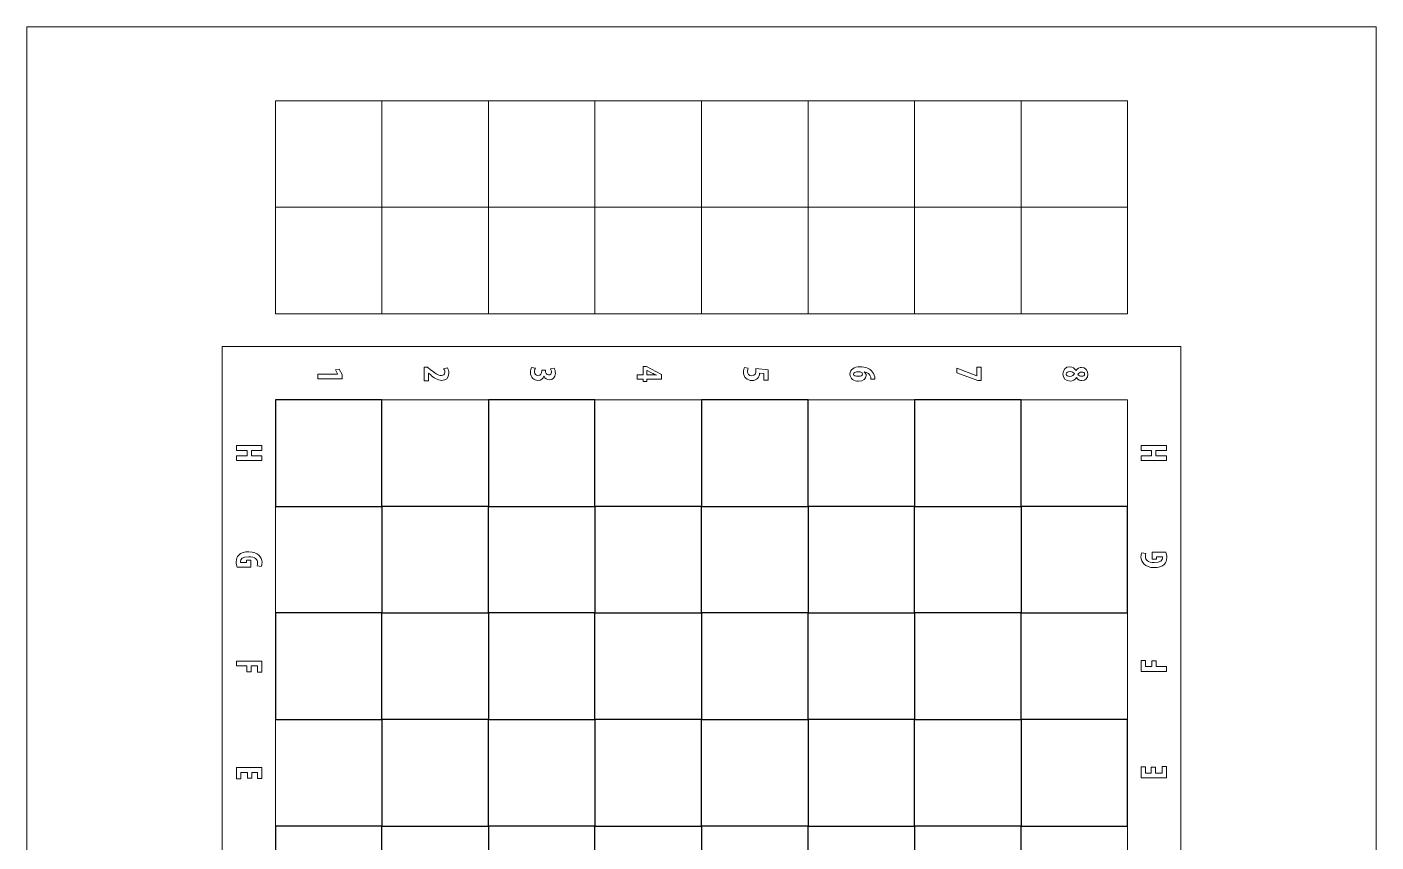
# Model space of a CAD drawing. Header units: millimetres. Extents: x -309 to 329, y -207 to 243.
# Drawn here: x -309.4 to 70.6, y 13.9 to 243.4 of the extents above; entities that cross this region are included whole.
import ezdxf

# ---------------------------------------------------------------- set-up
doc = ezdxf.new("R2010")
doc.units = ezdxf.units.MM
doc.header["$MEASUREMENT"] = 0
doc.layers.add('layer 1', color=7, linetype='Continuous')

msp = doc.modelspace()

# ---------------------------------------------------------------- linework, layer by layer
at = {"layer": 'layer 1', "lineweight": 9}
for points, knots in [([(70.6189, -206.584), (70.6189, -206.584), (-309.3811, -206.584), (-309.3811, -206.584), (-309.3811, -206.584), (-309.3811, -206.584), (-309.3811, 243.4159), (-309.3811, 243.4159), (-309.3811, 243.4159), (-309.3811, 243.4159), (70.6189, 243.4159), (70.6189, 243.4159), (70.6189, 243.4159), (70.6189, 243.4159), (70.6189, -206.584), (70.6189, -206.584)], [0, 0, 0, 0, 0.2, 0.2, 0.2, 0.2, 0.4, 0.4, 0.4, 0.4, 0.6, 0.6, 0.6, 0.6, 1, 1, 1, 1]), ([(15.6186, 153.4161), (15.6186, 153.4161), (15.6186, -116.5839), (15.6186, -116.5839), (15.6186, -116.5839), (15.6186, -116.5839), (-254.3814, -116.5839), (-254.3814, -116.5839), (-254.3814, -116.5839), (-254.3814, -116.5839), (-254.3811, 153.4161), (-254.3811, 153.4161), (-254.3811, 153.4161), (-254.3811, 153.4161), (15.6186, 153.4161), (15.6186, 153.4161)], [0, 0, 0, 0, 0.2, 0.2, 0.2, 0.2, 0.4, 0.4, 0.4, 0.4, 0.6, 0.6, 0.6, 0.6, 1, 1, 1, 1]), ([(-221.9087, 145.6862), (-221.9087, 145.6862), (-221.9087, 145.7076), (-221.9087, 145.7076), (-221.9087, 145.7076), (-221.9087, 145.7076), (-222.512, 146.8717), (-222.512, 146.8717), (-222.512, 146.8717), (-222.512, 146.8717), (-221.422, 147.1046), (-221.422, 147.1046), (-221.422, 147.1046), (-221.422, 147.1046), (-220.6072, 145.5277), (-220.6072, 145.5277), (-220.6072, 145.5277), (-220.6072, 145.5277), (-220.6072, 144.3106), (-220.6072, 144.3106), (-220.6072, 144.3106), (-220.6072, 144.3106), (-227.486, 144.3106), (-227.486, 144.3106), (-227.486, 144.3106), (-227.486, 144.3106), (-227.486, 145.6862), (-227.486, 145.6862), (-227.486, 145.6862), (-227.486, 145.6862), (-221.9087, 145.6862), (-221.9087, 145.6862)], [0, 0, 0, 0, 0.11111111, 0.11111111, 0.11111111, 0.11111111, 0.22222222, 0.22222222, 0.22222222, 0.22222222, 0.33333333, 0.33333333, 0.33333333, 0.33333333, 0.44444444, 0.44444444, 0.44444444, 0.44444444, 0.55555556, 0.55555556, 0.55555556, 0.55555556, 0.66666667, 0.66666667, 0.66666667, 0.66666667, 0.77777778, 0.77777778, 0.77777778, 0.77777778, 1, 1, 1, 1]), ([(-197.4875, 147.5914), (-197.4875, 147.5914), (-196.5563, 147.5914), (-196.5563, 147.5914), (-196.5563, 147.5914), (-196.5563, 147.5914), (-195.6778, 146.9034), (-195.6778, 146.9034), (-195.6778, 146.9034), (-194.5454, 146.0145), (-193.6035, 145.2842), (-192.6194, 145.2842), (-192.6194, 145.2842), (-192.069, 145.2842), (-191.6775, 145.5911), (-191.6775, 146.1627), (-191.6775, 146.1627), (-191.6775, 146.5964), (-191.868, 146.9457), (-192.0267, 147.1997), (-192.0267, 147.1997), (-192.0267, 147.1997), (-190.9473, 147.4432), (-190.9473, 147.4432), (-190.9473, 147.4432), (-190.7461, 147.1256), (-190.5239, 146.533), (-190.5239, 145.9084), (-190.5239, 145.9084), (-190.5239, 144.4057), (-191.5294, 143.9189), (-192.5135, 143.9189), (-192.5135, 143.9189), (-193.8047, 143.9189), (-194.8418, 144.7233), (-195.7625, 145.5171), (-195.7625, 145.5171), (-195.7625, 145.5171), (-196.2493, 145.9298), (-196.2493, 145.9298), (-196.2493, 145.9298), (-196.2493, 145.9298), (-196.2705, 145.9298), (-196.2705, 145.9298), (-196.2705, 145.9298), (-196.2705, 145.9298), (-196.2705, 143.8238), (-196.2705, 143.8238), (-196.2705, 143.8238), (-196.2705, 143.8238), (-197.4875, 143.8238), (-197.4875, 143.8238), (-197.4875, 143.8238), (-197.4875, 143.8238), (-197.4875, 147.5914), (-197.4875, 147.5914)], [0, 0, 0, 0, 0.06666667, 0.06666667, 0.06666667, 0.06666667, 0.13333333, 0.13333333, 0.13333333, 0.13333333, 0.2, 0.2, 0.2, 0.2, 0.26666667, 0.26666667, 0.26666667, 0.26666667, 0.33333333, 0.33333333, 0.33333333, 0.33333333, 0.4, 0.4, 0.4, 0.4, 0.46666667, 0.46666667, 0.46666667, 0.46666667, 0.53333333, 0.53333333, 0.53333333, 0.53333333, 0.6, 0.6, 0.6, 0.6, 0.66666667, 0.66666667, 0.66666667, 0.66666667, 0.73333333, 0.73333333, 0.73333333, 0.73333333, 0.8, 0.8, 0.8, 0.8, 0.86666667, 0.86666667, 0.86666667, 0.86666667, 1, 1, 1, 1]), ([(-166.1754, 147.3319), (-166.334, 147.0567), (-166.44, 146.676), (-166.44, 146.3053), (-166.44, 146.3053), (-166.44, 145.6387), (-166.0272, 145.2683), (-165.4452, 145.2683), (-165.4452, 145.2683), (-164.683, 145.2683), (-164.355, 145.8502), (-164.355, 146.5596), (-164.355, 146.5596), (-164.355, 146.5596), (-164.355, 146.7501), (-164.355, 146.7501), (-164.355, 146.7501), (-164.355, 146.7501), (-163.339, 146.7501), (-163.339, 146.7501), (-163.339, 146.7501), (-163.339, 146.7501), (-163.339, 146.6123), (-163.339, 146.6123), (-163.339, 146.6123), (-163.3283, 146.1045), (-163.1168, 145.4482), (-162.4502, 145.4482), (-162.4502, 145.4482), (-161.9527, 145.4482), (-161.6564, 145.7658), (-161.6564, 146.2526), (-161.6564, 146.2526), (-161.6564, 146.5596), (-161.7729, 146.8662), (-161.9317, 147.1204), (-161.9317, 147.1204), (-161.9317, 147.1204), (-160.8837, 147.3002), (-160.8837, 147.3002), (-160.8837, 147.3002), (-160.7039, 147.0146), (-160.524, 146.4534), (-160.524, 145.8822), (-160.524, 145.8822), (-160.524, 144.6758), (-161.3071, 144.0725), (-162.1856, 144.0725), (-162.1856, 144.0725), (-162.8736, 144.0725), (-163.4448, 144.4536), (-163.7307, 145.0568), (-163.7307, 145.0568), (-163.7307, 145.0568), (-163.7521, 145.0568), (-163.7521, 145.0568), (-163.7521, 145.0568), (-163.974, 144.3898), (-164.5665, 143.882), (-165.4981, 143.882), (-165.4981, 143.882), (-166.5457, 143.882), (-167.5724, 144.6861), (-167.5724, 146.1785), (-167.5724, 146.1785), (-167.5724, 146.7394), (-167.4347, 147.2262), (-167.2654, 147.5331), (-167.2654, 147.5331), (-167.2654, 147.5331), (-166.1754, 147.3319), (-166.1754, 147.3319)], [0, 0, 0, 0, 0.05263158, 0.05263158, 0.05263158, 0.05263158, 0.10526316, 0.10526316, 0.10526316, 0.10526316, 0.15789474, 0.15789474, 0.15789474, 0.15789474, 0.21052632, 0.21052632, 0.21052632, 0.21052632, 0.26315789, 0.26315789, 0.26315789, 0.26315789, 0.31578947, 0.31578947, 0.31578947, 0.31578947, 0.36842105, 0.36842105, 0.36842105, 0.36842105, 0.42105263, 0.42105263, 0.42105263, 0.42105263, 0.47368421, 0.47368421, 0.47368421, 0.47368421, 0.52631579, 0.52631579, 0.52631579, 0.52631579, 0.57894737, 0.57894737, 0.57894737, 0.57894737, 0.63157895, 0.63157895, 0.63157895, 0.63157895, 0.68421053, 0.68421053, 0.68421053, 0.68421053, 0.73684211, 0.73684211, 0.73684211, 0.73684211, 0.78947368, 0.78947368, 0.78947368, 0.78947368, 0.84210526, 0.84210526, 0.84210526, 0.84210526, 0.89473684, 0.89473684, 0.89473684, 0.89473684, 1, 1, 1, 1]), ([(-137.4877, 145.4854), (-137.4877, 145.4854), (-135.8475, 145.4854), (-135.8475, 145.4854), (-135.8475, 145.4854), (-135.8475, 145.4854), (-135.8475, 147.8453), (-135.8475, 147.8453), (-135.8475, 147.8453), (-135.8475, 147.8453), (-134.8949, 147.8453), (-134.8949, 147.8453), (-134.8949, 147.8453), (-134.8949, 147.8453), (-130.6089, 145.5911), (-130.6089, 145.5911), (-130.6089, 145.5911), (-130.6089, 145.5911), (-130.6089, 144.2575), (-130.6089, 144.2575), (-130.6089, 144.2575), (-130.6089, 144.2575), (-134.7361, 144.2575), (-134.7361, 144.2575), (-134.7361, 144.2575), (-134.7361, 144.2575), (-134.7361, 143.5699), (-134.7361, 143.5699), (-134.7361, 143.5699), (-134.7361, 143.5699), (-135.8475, 143.5699), (-135.8475, 143.5699), (-135.8475, 143.5699), (-135.8475, 143.5699), (-135.8475, 144.2575), (-135.8475, 144.2575), (-135.8475, 144.2575), (-135.8475, 144.2575), (-137.4877, 144.2575), (-137.4877, 144.2575), (-137.4877, 144.2575), (-137.4877, 144.2575), (-137.4877, 145.4854), (-137.4877, 145.4854)], [0, 0, 0, 0, 0.08333333, 0.08333333, 0.08333333, 0.08333333, 0.16666667, 0.16666667, 0.16666667, 0.16666667, 0.25, 0.25, 0.25, 0.25, 0.33333333, 0.33333333, 0.33333333, 0.33333333, 0.41666667, 0.41666667, 0.41666667, 0.41666667, 0.5, 0.5, 0.5, 0.5, 0.58333333, 0.58333333, 0.58333333, 0.58333333, 0.66666667, 0.66666667, 0.66666667, 0.66666667, 0.75, 0.75, 0.75, 0.75, 0.83333333, 0.83333333, 0.83333333, 0.83333333, 1, 1, 1, 1]), ([(-134.7361, 145.4854), (-134.7361, 145.4854), (-133.3284, 145.4854), (-133.3284, 145.4854), (-133.3284, 145.4854), (-132.9584, 145.4854), (-132.5561, 145.443), (-132.1964, 145.4113), (-132.1964, 145.4113), (-132.1964, 145.4113), (-132.1964, 145.4537), (-132.1964, 145.4537), (-132.1964, 145.4537), (-132.5774, 145.6122), (-132.884, 145.75), (-133.2651, 145.9298), (-133.2651, 145.9298), (-133.2651, 145.9298), (-134.7148, 146.6705), (-134.7148, 146.6705), (-134.7148, 146.6705), (-134.7148, 146.6705), (-134.7361, 146.6705), (-134.7361, 146.6705), (-134.7361, 146.6705), (-134.7361, 146.6705), (-134.7361, 145.4854), (-134.7361, 145.4854)], [0, 0, 0, 0, 0.125, 0.125, 0.125, 0.125, 0.25, 0.25, 0.25, 0.25, 0.375, 0.375, 0.375, 0.375, 0.5, 0.5, 0.5, 0.5, 0.625, 0.625, 0.625, 0.625, 0.75, 0.75, 0.75, 0.75, 1, 1, 1, 1]), ([(-101.8155, 143.9826), (-101.8155, 143.9826), (-101.8155, 145.8027), (-101.8155, 145.8027), (-101.8155, 145.8027), (-101.8155, 145.8027), (-103.043, 145.9615), (-103.043, 145.9615), (-103.043, 145.9615), (-103.043, 145.8981), (-103.043, 145.824), (-103.043, 145.75), (-103.043, 145.75), (-103.0536, 145.4537), (-103.1911, 144.8504), (-103.5614, 144.4587), (-103.5614, 144.4587), (-103.9321, 144.0777), (-104.4503, 143.8662), (-105.1386, 143.8662), (-105.1386, 143.8662), (-106.4822, 143.8662), (-107.5726, 144.755), (-107.5726, 146.2578), (-107.5726, 146.2578), (-107.5726, 146.7446), (-107.4454, 147.2737), (-107.2973, 147.549), (-107.2973, 147.549), (-107.2973, 147.549), (-106.1969, 147.3375), (-106.1969, 147.3375), (-106.1969, 147.3375), (-106.3237, 147.0832), (-106.4402, 146.7235), (-106.4402, 146.3532), (-106.4402, 146.3532), (-106.4402, 145.6759), (-106.0061, 145.2311), (-105.2654, 145.2311), (-105.2654, 145.2311), (-104.3449, 145.2311), (-104.0376, 145.9298), (-104.0376, 146.7235), (-104.0376, 146.7235), (-104.0376, 146.9141), (-104.0376, 147.0729), (-104.0589, 147.2103), (-104.0589, 147.2103), (-104.0589, 147.2103), (-100.609, 146.8293), (-100.609, 146.8293), (-100.609, 146.8293), (-100.609, 146.8293), (-100.609, 143.9826), (-100.609, 143.9826), (-100.609, 143.9826), (-100.609, 143.9826), (-101.8155, 143.9826), (-101.8155, 143.9826)], [0, 0, 0, 0, 0.0625, 0.0625, 0.0625, 0.0625, 0.125, 0.125, 0.125, 0.125, 0.1875, 0.1875, 0.1875, 0.1875, 0.25, 0.25, 0.25, 0.25, 0.3125, 0.3125, 0.3125, 0.3125, 0.375, 0.375, 0.375, 0.375, 0.4375, 0.4375, 0.4375, 0.4375, 0.5, 0.5, 0.5, 0.5, 0.5625, 0.5625, 0.5625, 0.5625, 0.625, 0.625, 0.625, 0.625, 0.6875, 0.6875, 0.6875, 0.6875, 0.75, 0.75, 0.75, 0.75, 0.8125, 0.8125, 0.8125, 0.8125, 0.875, 0.875, 0.875, 0.875, 1, 1, 1, 1]), ([(-71.6463, 144.2207), (-71.6569, 144.3898), (-71.6779, 144.5803), (-71.7207, 144.7922), (-71.7207, 144.7922), (-71.9215, 145.7021), (-72.6832, 146.1572), (-73.5514, 146.3267), (-73.5514, 146.3267), (-73.5514, 146.3267), (-73.5514, 146.295), (-73.5514, 146.295), (-73.5514, 146.295), (-73.2234, 146.0514), (-73.0009, 145.6917), (-73.0009, 145.2366), (-73.0009, 145.2366), (-73.0009, 144.3054), (-73.837, 143.6808), (-75.1389, 143.6808), (-75.1389, 143.6808), (-76.3454, 143.6808), (-77.5729, 144.2947), (-77.5729, 145.6387), (-77.5729, 145.6387), (-77.5729, 146.9406), (-76.4404, 147.734), (-74.7365, 147.734), (-74.7365, 147.734), (-73.2338, 147.734), (-72.2071, 147.2369), (-71.5298, 146.6019), (-71.5298, 146.6019), (-71.0323, 146.1572), (-70.7044, 145.4905), (-70.5986, 144.919), (-70.5986, 144.919), (-70.5352, 144.591), (-70.5352, 144.3688), (-70.5245, 144.2207), (-70.5245, 144.2207), (-70.5245, 144.2207), (-71.6463, 144.2207), (-71.6463, 144.2207)], [0, 0, 0, 0, 0.08333333, 0.08333333, 0.08333333, 0.08333333, 0.16666667, 0.16666667, 0.16666667, 0.16666667, 0.25, 0.25, 0.25, 0.25, 0.33333333, 0.33333333, 0.33333333, 0.33333333, 0.41666667, 0.41666667, 0.41666667, 0.41666667, 0.5, 0.5, 0.5, 0.5, 0.58333333, 0.58333333, 0.58333333, 0.58333333, 0.66666667, 0.66666667, 0.66666667, 0.66666667, 0.75, 0.75, 0.75, 0.75, 0.83333333, 0.83333333, 0.83333333, 0.83333333, 1, 1, 1, 1]), ([(-75.1279, 145.0461), (-74.546, 145.0568), (-73.9958, 145.2473), (-73.9958, 145.6917), (-73.9958, 145.6917), (-73.9958, 145.9139), (-74.1439, 146.1255), (-74.4616, 146.2526), (-74.4616, 146.2526), (-74.5353, 146.295), (-74.7472, 146.3267), (-75.0645, 146.3267), (-75.0645, 146.3267), (-75.9643, 146.3267), (-76.5672, 146.0728), (-76.5672, 145.66), (-76.5672, 145.66), (-76.5672, 145.1943), (-75.9537, 145.0461), (-75.1279, 145.0461)], [0, 0, 0, 0, 0.16666667, 0.16666667, 0.16666667, 0.16666667, 0.33333333, 0.33333333, 0.33333333, 0.33333333, 0.5, 0.5, 0.5, 0.5, 0.66666667, 0.66666667, 0.66666667, 0.66666667, 1, 1, 1, 1]), ([(-40.6094, 143.8345), (-40.6094, 143.8345), (-41.5196, 143.8345), (-41.5196, 143.8345), (-41.5196, 143.8345), (-41.5196, 143.8345), (-47.4882, 145.9932), (-47.4882, 145.9932), (-47.4882, 145.9932), (-47.4882, 145.9932), (-47.4882, 147.3478), (-47.4882, 147.3478), (-47.4882, 147.3478), (-47.4882, 147.3478), (-41.8476, 145.2311), (-41.8476, 145.2311), (-41.8476, 145.2311), (-41.8476, 145.2311), (-41.8262, 145.2311), (-41.8262, 145.2311), (-41.8262, 145.2311), (-41.8262, 145.2311), (-41.8262, 147.5807), (-41.8262, 147.5807), (-41.8262, 147.5807), (-41.8262, 147.5807), (-40.6094, 147.5807), (-40.6094, 147.5807), (-40.6094, 147.5807), (-40.6094, 147.5807), (-40.6094, 143.8345), (-40.6094, 143.8345)], [0, 0, 0, 0, 0.11111111, 0.11111111, 0.11111111, 0.11111111, 0.22222222, 0.22222222, 0.22222222, 0.22222222, 0.33333333, 0.33333333, 0.33333333, 0.33333333, 0.44444444, 0.44444444, 0.44444444, 0.44444444, 0.55555556, 0.55555556, 0.55555556, 0.55555556, 0.66666667, 0.66666667, 0.66666667, 0.66666667, 0.77777778, 0.77777778, 0.77777778, 0.77777778, 1, 1, 1, 1]), ([(-15.7, 147.7447), (-14.8428, 147.7447), (-14.2289, 147.2682), (-13.8689, 146.7073), (-13.8689, 146.7073), (-13.8689, 146.7073), (-13.8479, 146.7073), (-13.8479, 146.7073), (-13.8479, 146.7073), (-13.4669, 147.2896), (-12.8743, 147.5542), (-12.3345, 147.5542), (-12.3345, 147.5542), (-11.2127, 147.5542), (-10.5247, 146.665), (-10.5247, 145.6066), (-10.5247, 145.6066), (-10.5247, 144.6227), (-11.1917, 143.829), (-12.218, 143.829), (-12.218, 143.829), (-12.6731, 143.829), (-13.287, 144.0088), (-13.7418, 144.7285), (-13.7418, 144.7285), (-13.7418, 144.7285), (-13.7631, 144.7285), (-13.7631, 144.7285), (-13.7631, 144.7285), (-14.1125, 144.0936), (-14.7474, 143.6702), (-15.5622, 143.6702), (-15.5622, 143.6702), (-16.832, 143.6702), (-17.5731, 144.6014), (-17.5731, 145.7338), (-17.5731, 145.7338), (-17.5731, 146.9085), (-16.8217, 147.7447), (-15.7, 147.7447)], [0, 0, 0, 0, 0.09090909, 0.09090909, 0.09090909, 0.09090909, 0.18181818, 0.18181818, 0.18181818, 0.18181818, 0.27272727, 0.27272727, 0.27272727, 0.27272727, 0.36363636, 0.36363636, 0.36363636, 0.36363636, 0.45454545, 0.45454545, 0.45454545, 0.45454545, 0.54545455, 0.54545455, 0.54545455, 0.54545455, 0.63636364, 0.63636364, 0.63636364, 0.63636364, 0.72727273, 0.72727273, 0.72727273, 0.72727273, 0.81818182, 0.81818182, 0.81818182, 0.81818182, 1, 1, 1, 1]), ([(-15.6152, 145.0141), (-14.9696, 145.0141), (-14.5462, 145.4165), (-14.3454, 145.8078), (-14.3454, 145.8078), (-14.5886, 146.1572), (-15.012, 146.4004), (-15.5412, 146.4004), (-15.5412, 146.4004), (-16.1337, 146.4004), (-16.6419, 146.1572), (-16.6419, 145.6807), (-16.6419, 145.6807), (-16.6419, 145.247), (-16.1974, 145.0141), (-15.6152, 145.0141)], [0, 0, 0, 0, 0.2, 0.2, 0.2, 0.2, 0.4, 0.4, 0.4, 0.4, 0.6, 0.6, 0.6, 0.6, 1, 1, 1, 1]), ([(-12.2921, 146.2523), (-12.7789, 146.2523), (-13.1175, 145.9773), (-13.3291, 145.5749), (-13.3291, 145.5749), (-13.1706, 145.2787), (-12.7472, 145.0988), (-12.3451, 145.0988), (-12.3451, 145.0988), (-11.8794, 145.0988), (-11.4563, 145.2577), (-11.4563, 145.6597), (-11.4563, 145.6597), (-11.4563, 146.0617), (-11.869, 146.2523), (-12.2921, 146.2523)], [0, 0, 0, 0, 0.2, 0.2, 0.2, 0.2, 0.4, 0.4, 0.4, 0.4, 0.6, 0.6, 0.6, 0.6, 1, 1, 1, 1]), ([(-243.2387, 121.3053), (-243.2387, 121.3053), (-250.3714, 121.3053), (-250.3714, 121.3053), (-250.3714, 121.3053), (-250.3714, 121.3053), (-250.3714, 122.6919), (-250.3714, 122.6919), (-250.3714, 122.6919), (-250.3714, 122.6919), (-247.3869, 122.6919), (-247.3869, 122.6919), (-247.3869, 122.6919), (-247.3869, 122.6919), (-247.3869, 124.142), (-247.3869, 124.142), (-247.3869, 124.142), (-247.3869, 124.142), (-250.3714, 124.142), (-250.3714, 124.142), (-250.3714, 124.142), (-250.3714, 124.142), (-250.3714, 125.5283), (-250.3714, 125.5283), (-250.3714, 125.5283), (-250.3714, 125.5283), (-243.2387, 125.5283), (-243.2387, 125.5283), (-243.2387, 125.5283), (-243.2387, 125.5283), (-243.2387, 124.142), (-243.2387, 124.142), (-243.2387, 124.142), (-243.2387, 124.142), (-246.0961, 124.142), (-246.0961, 124.142), (-246.0961, 124.142), (-246.0961, 124.142), (-246.0961, 122.6919), (-246.0961, 122.6919), (-246.0961, 122.6919), (-246.0961, 122.6919), (-243.2387, 122.6919), (-243.2387, 122.6919), (-243.2387, 122.6919), (-243.2387, 122.6919), (-243.2387, 121.3053), (-243.2387, 121.3053)], [0, 0, 0, 0, 0.07692308, 0.07692308, 0.07692308, 0.07692308, 0.15384615, 0.15384615, 0.15384615, 0.15384615, 0.23076923, 0.23076923, 0.23076923, 0.23076923, 0.30769231, 0.30769231, 0.30769231, 0.30769231, 0.38461538, 0.38461538, 0.38461538, 0.38461538, 0.46153846, 0.46153846, 0.46153846, 0.46153846, 0.53846154, 0.53846154, 0.53846154, 0.53846154, 0.61538462, 0.61538462, 0.61538462, 0.61538462, 0.69230769, 0.69230769, 0.69230769, 0.69230769, 0.76923077, 0.76923077, 0.76923077, 0.76923077, 0.84615385, 0.84615385, 0.84615385, 0.84615385, 1, 1, 1, 1]), ([(4.4752, 122.6919), (4.4752, 122.6919), (7.3326, 122.6919), (7.3326, 122.6919), (7.3326, 122.6919), (7.3326, 122.6919), (7.3326, 124.142), (7.3326, 124.142), (7.3326, 124.142), (7.3326, 124.142), (4.4752, 124.142), (4.4752, 124.142), (4.4752, 124.142), (4.4752, 124.142), (4.4752, 125.5283), (4.4752, 125.5283), (4.4752, 125.5283), (4.4752, 125.5283), (11.6079, 125.5283), (11.6079, 125.5283), (11.6079, 125.5283), (11.6079, 125.5283), (11.6079, 124.142), (11.6079, 124.142), (11.6079, 124.142), (11.6079, 124.142), (8.6238, 124.142), (8.6238, 124.142), (8.6238, 124.142), (8.6238, 124.142), (8.6238, 122.6919), (8.6238, 122.6919), (8.6238, 122.6919), (8.6238, 122.6919), (11.6079, 122.6919), (11.6079, 122.6919), (11.6079, 122.6919), (11.6079, 122.6919), (11.6079, 121.3053), (11.6079, 121.3053), (11.6079, 121.3053), (11.6079, 121.3053), (4.4752, 121.3053), (4.4752, 121.3053), (4.4752, 121.3053), (4.4752, 121.3053), (4.4752, 122.6919), (4.4752, 122.6919)], [0, 0, 0, 0, 0.07692308, 0.07692308, 0.07692308, 0.07692308, 0.15384615, 0.15384615, 0.15384615, 0.15384615, 0.23076923, 0.23076923, 0.23076923, 0.23076923, 0.30769231, 0.30769231, 0.30769231, 0.30769231, 0.38461538, 0.38461538, 0.38461538, 0.38461538, 0.46153846, 0.46153846, 0.46153846, 0.46153846, 0.53846154, 0.53846154, 0.53846154, 0.53846154, 0.61538462, 0.61538462, 0.61538462, 0.61538462, 0.69230769, 0.69230769, 0.69230769, 0.69230769, 0.76923077, 0.76923077, 0.76923077, 0.76923077, 0.84615385, 0.84615385, 0.84615385, 0.84615385, 1, 1, 1, 1]), ([(-250.1809, 91.3426), (-250.308, 91.6499), (-250.4348, 92.3058), (-250.4348, 92.8243), (-250.4348, 92.8243), (-250.4348, 93.6391), (-250.2019, 94.253), (-249.7258, 94.7291), (-249.7258, 94.7291), (-249.1333, 95.343), (-248.0749, 95.671), (-246.8474, 95.65), (-246.8474, 95.65), (-244.2547, 95.6183), (-243.175, 94.1366), (-243.175, 92.6235), (-243.175, 92.6235), (-243.175, 92.0836), (-243.2807, 91.6816), (-243.3868, 91.459), (-243.3868, 91.459), (-243.3868, 91.459), (-244.5826, 91.7026), (-244.5826, 91.7026), (-244.5826, 91.7026), (-244.4769, 91.9035), (-244.4238, 92.168), (-244.4238, 92.5174), (-244.4238, 92.5174), (-244.4238, 93.4593), (-245.0694, 94.211), (-246.9319, 94.211), (-246.9319, 94.211), (-248.6465, 94.211), (-249.2604, 93.544), (-249.2604, 92.8984), (-249.2604, 92.8984), (-249.2604, 92.7716), (-249.2497, 92.6762), (-249.2284, 92.6235), (-249.2284, 92.6235), (-249.2284, 92.6235), (-247.5034, 92.6235), (-247.5034, 92.6235), (-247.5034, 92.6235), (-247.5034, 92.6235), (-247.5034, 93.2581), (-247.5034, 93.2581), (-247.5034, 93.2581), (-247.5034, 93.2581), (-246.371, 93.2581), (-246.371, 93.2581), (-246.371, 93.2581), (-246.371, 93.2581), (-246.371, 91.3426), (-246.371, 91.3426), (-246.371, 91.3426), (-246.371, 91.3426), (-250.1809, 91.3426), (-250.1809, 91.3426)], [0, 0, 0, 0, 0.0625, 0.0625, 0.0625, 0.0625, 0.125, 0.125, 0.125, 0.125, 0.1875, 0.1875, 0.1875, 0.1875, 0.25, 0.25, 0.25, 0.25, 0.3125, 0.3125, 0.3125, 0.3125, 0.375, 0.375, 0.375, 0.375, 0.4375, 0.4375, 0.4375, 0.4375, 0.5, 0.5, 0.5, 0.5, 0.5625, 0.5625, 0.5625, 0.5625, 0.625, 0.625, 0.625, 0.625, 0.6875, 0.6875, 0.6875, 0.6875, 0.75, 0.75, 0.75, 0.75, 0.8125, 0.8125, 0.8125, 0.8125, 0.875, 0.875, 0.875, 0.875, 1, 1, 1, 1]), ([(11.4178, 95.4912), (11.5445, 95.1839), (11.6713, 94.5279), (11.6713, 94.0094), (11.6713, 94.0094), (11.6713, 93.1947), (11.4384, 92.5808), (10.9623, 92.1047), (10.9623, 92.1047), (10.3698, 91.4907), (9.3114, 91.1628), (8.0843, 91.1838), (8.0843, 91.1838), (5.4915, 91.2155), (4.4118, 92.6972), (4.4118, 94.2103), (4.4118, 94.2103), (4.4118, 94.7501), (4.5172, 95.1522), (4.6233, 95.3747), (4.6233, 95.3747), (4.6233, 95.3747), (5.8195, 95.1312), (5.8195, 95.1312), (5.8195, 95.1312), (5.7134, 94.9303), (5.6603, 94.6657), (5.6603, 94.3164), (5.6603, 94.3164), (5.6603, 93.3745), (6.3059, 92.6228), (8.1683, 92.6228), (8.1683, 92.6228), (9.8833, 92.6228), (10.4972, 93.2898), (10.4972, 93.9354), (10.4972, 93.9354), (10.4972, 94.0622), (10.4862, 94.1576), (10.4648, 94.2103), (10.4648, 94.2103), (10.4648, 94.2103), (8.7402, 94.2103), (8.7402, 94.2103), (8.7402, 94.2103), (8.7402, 94.2103), (8.7402, 93.5757), (8.7402, 93.5757), (8.7402, 93.5757), (8.7402, 93.5757), (7.6075, 93.5757), (7.6075, 93.5757), (7.6075, 93.5757), (7.6075, 93.5757), (7.6075, 95.4912), (7.6075, 95.4912), (7.6075, 95.4912), (7.6075, 95.4912), (11.4178, 95.4912), (11.4178, 95.4912)], [0, 0, 0, 0, 0.0625, 0.0625, 0.0625, 0.0625, 0.125, 0.125, 0.125, 0.125, 0.1875, 0.1875, 0.1875, 0.1875, 0.25, 0.25, 0.25, 0.25, 0.3125, 0.3125, 0.3125, 0.3125, 0.375, 0.375, 0.375, 0.375, 0.4375, 0.4375, 0.4375, 0.4375, 0.5, 0.5, 0.5, 0.5, 0.5625, 0.5625, 0.5625, 0.5625, 0.625, 0.625, 0.625, 0.625, 0.6875, 0.6875, 0.6875, 0.6875, 0.75, 0.75, 0.75, 0.75, 0.8125, 0.8125, 0.8125, 0.8125, 0.875, 0.875, 0.875, 0.875, 1, 1, 1, 1]), ([(-243.2387, 64.8781), (-243.2387, 64.8781), (-243.2387, 61.7768), (-243.2387, 61.7768), (-243.2387, 61.7768), (-243.2387, 61.7768), (-244.4452, 61.7768), (-244.4452, 61.7768), (-244.4452, 61.7768), (-244.4452, 61.7768), (-244.4452, 63.4914), (-244.4452, 63.4914), (-244.4452, 63.4914), (-244.4452, 63.4914), (-246.2759, 63.4914), (-246.2759, 63.4914), (-246.2759, 63.4914), (-246.2759, 63.4914), (-246.2759, 61.8829), (-246.2759, 61.8829), (-246.2759, 61.8829), (-246.2759, 61.8829), (-247.4293, 61.8829), (-247.4293, 61.8829), (-247.4293, 61.8829), (-247.4293, 61.8829), (-247.4293, 63.4914), (-247.4293, 63.4914), (-247.4293, 63.4914), (-247.4293, 63.4914), (-250.3714, 63.4914), (-250.3714, 63.4914), (-250.3714, 63.4914), (-250.3714, 63.4914), (-250.3714, 64.8781), (-250.3714, 64.8781), (-250.3714, 64.8781), (-250.3714, 64.8781), (-243.2387, 64.8781), (-243.2387, 64.8781)], [0, 0, 0, 0, 0.09090909, 0.09090909, 0.09090909, 0.09090909, 0.18181818, 0.18181818, 0.18181818, 0.18181818, 0.27272727, 0.27272727, 0.27272727, 0.27272727, 0.36363636, 0.36363636, 0.36363636, 0.36363636, 0.45454545, 0.45454545, 0.45454545, 0.45454545, 0.54545455, 0.54545455, 0.54545455, 0.54545455, 0.63636364, 0.63636364, 0.63636364, 0.63636364, 0.72727273, 0.72727273, 0.72727273, 0.72727273, 0.81818182, 0.81818182, 0.81818182, 0.81818182, 1, 1, 1, 1]), ([(4.4752, 61.9559), (4.4752, 61.9559), (4.4752, 65.0572), (4.4752, 65.0572), (4.4752, 65.0572), (4.4752, 65.0572), (5.6817, 65.0572), (5.6817, 65.0572), (5.6817, 65.0572), (5.6817, 65.0572), (5.6817, 63.3426), (5.6817, 63.3426), (5.6817, 63.3426), (5.6817, 63.3426), (7.5124, 63.3426), (7.5124, 63.3426), (7.5124, 63.3426), (7.5124, 63.3426), (7.5124, 64.9511), (7.5124, 64.9511), (7.5124, 64.9511), (7.5124, 64.9511), (8.6658, 64.9511), (8.6658, 64.9511), (8.6658, 64.9511), (8.6658, 64.9511), (8.6658, 63.3426), (8.6658, 63.3426), (8.6658, 63.3426), (8.6658, 63.3426), (11.6079, 63.3426), (11.6079, 63.3426), (11.6079, 63.3426), (11.6079, 63.3426), (11.6079, 61.9559), (11.6079, 61.9559), (11.6079, 61.9559), (11.6079, 61.9559), (4.4752, 61.9559), (4.4752, 61.9559)], [0, 0, 0, 0, 0.09090909, 0.09090909, 0.09090909, 0.09090909, 0.18181818, 0.18181818, 0.18181818, 0.18181818, 0.27272727, 0.27272727, 0.27272727, 0.27272727, 0.36363636, 0.36363636, 0.36363636, 0.36363636, 0.45454545, 0.45454545, 0.45454545, 0.45454545, 0.54545455, 0.54545455, 0.54545455, 0.54545455, 0.63636364, 0.63636364, 0.63636364, 0.63636364, 0.72727273, 0.72727273, 0.72727273, 0.72727273, 0.81818182, 0.81818182, 0.81818182, 0.81818182, 1, 1, 1, 1]), ([(-247.2388, 31.872), (-247.2388, 31.872), (-247.2388, 33.5019), (-247.2388, 33.5019), (-247.2388, 33.5019), (-247.2388, 33.5019), (-249.165, 33.5019), (-249.165, 33.5019), (-249.165, 33.5019), (-249.165, 33.5019), (-249.165, 31.6605), (-249.165, 31.6605), (-249.165, 31.6605), (-249.165, 31.6605), (-250.3714, 31.6605), (-250.3714, 31.6605), (-250.3714, 31.6605), (-250.3714, 31.6605), (-250.3714, 34.8885), (-250.3714, 34.8885), (-250.3714, 34.8885), (-250.3714, 34.8885), (-243.2387, 34.8885), (-243.2387, 34.8885), (-243.2387, 34.8885), (-243.2387, 34.8885), (-243.2387, 31.7872), (-243.2387, 31.7872), (-243.2387, 31.7872), (-243.2387, 31.7872), (-244.4452, 31.7872), (-244.4452, 31.7872), (-244.4452, 31.7872), (-244.4452, 31.7872), (-244.4452, 33.5019), (-244.4452, 33.5019), (-244.4452, 33.5019), (-244.4452, 33.5019), (-246.0854, 33.5019), (-246.0854, 33.5019), (-246.0854, 33.5019), (-246.0854, 33.5019), (-246.0854, 31.872), (-246.0854, 31.872), (-246.0854, 31.872), (-246.0854, 31.872), (-247.2388, 31.872), (-247.2388, 31.872)], [0, 0, 0, 0, 0.07692308, 0.07692308, 0.07692308, 0.07692308, 0.15384615, 0.15384615, 0.15384615, 0.15384615, 0.23076923, 0.23076923, 0.23076923, 0.23076923, 0.30769231, 0.30769231, 0.30769231, 0.30769231, 0.38461538, 0.38461538, 0.38461538, 0.38461538, 0.46153846, 0.46153846, 0.46153846, 0.46153846, 0.53846154, 0.53846154, 0.53846154, 0.53846154, 0.61538462, 0.61538462, 0.61538462, 0.61538462, 0.69230769, 0.69230769, 0.69230769, 0.69230769, 0.76923077, 0.76923077, 0.76923077, 0.76923077, 0.84615385, 0.84615385, 0.84615385, 0.84615385, 1, 1, 1, 1]), ([(8.4756, 34.9622), (8.4756, 34.9622), (8.4756, 33.3324), (8.4756, 33.3324), (8.4756, 33.3324), (8.4756, 33.3324), (10.4015, 33.3324), (10.4015, 33.3324), (10.4015, 33.3324), (10.4015, 33.3324), (10.4015, 35.1738), (10.4015, 35.1738), (10.4015, 35.1738), (10.4015, 35.1738), (11.6079, 35.1738), (11.6079, 35.1738), (11.6079, 35.1738), (11.6079, 35.1738), (11.6079, 31.9457), (11.6079, 31.9457), (11.6079, 31.9457), (11.6079, 31.9457), (4.4752, 31.9457), (4.4752, 31.9457), (4.4752, 31.9457), (4.4752, 31.9457), (4.4752, 35.047), (4.4752, 35.047), (4.4752, 35.047), (4.4752, 35.047), (5.6817, 35.047), (5.6817, 35.047), (5.6817, 35.047), (5.6817, 35.047), (5.6817, 33.3324), (5.6817, 33.3324), (5.6817, 33.3324), (5.6817, 33.3324), (7.3222, 33.3324), (7.3222, 33.3324), (7.3222, 33.3324), (7.3222, 33.3324), (7.3222, 34.9622), (7.3222, 34.9622), (7.3222, 34.9622), (7.3222, 34.9622), (8.4756, 34.9622), (8.4756, 34.9622)], [0, 0, 0, 0, 0.07692308, 0.07692308, 0.07692308, 0.07692308, 0.15384615, 0.15384615, 0.15384615, 0.15384615, 0.23076923, 0.23076923, 0.23076923, 0.23076923, 0.30769231, 0.30769231, 0.30769231, 0.30769231, 0.38461538, 0.38461538, 0.38461538, 0.38461538, 0.46153846, 0.46153846, 0.46153846, 0.46153846, 0.53846154, 0.53846154, 0.53846154, 0.53846154, 0.61538462, 0.61538462, 0.61538462, 0.61538462, 0.69230769, 0.69230769, 0.69230769, 0.69230769, 0.76923077, 0.76923077, 0.76923077, 0.76923077, 0.84615385, 0.84615385, 0.84615385, 0.84615385, 1, 1, 1, 1])]:
    msp.add_open_spline(points, degree=3, knots=knots, dxfattribs=at)
at = {"layer": 'layer 1', "lineweight": 20}
msp.add_open_spline([(-239.381, 222.6369), (-239.381, 222.6369), (0.6182, 222.6369), (0.6182, 222.6369), (0.6182, 222.6369), (0.6182, 222.6369), (0.6182, 162.6371), (0.6182, 162.6371), (0.6182, 162.6371), (0.6182, 162.6371), (-239.381, 162.6371), (-239.381, 162.6371), (-239.381, 162.6371), (-239.381, 162.6371), (-239.381, 222.6369), (-239.381, 222.6369)], degree=3, knots=[0, 0, 0, 0, 0.2, 0.2, 0.2, 0.2, 0.4, 0.4, 0.4, 0.4, 0.6, 0.6, 0.6, 0.6, 1, 1, 1, 1], dxfattribs=at)
for points in [[(-209.3811, 222.6369), (-209.3811, 222.6369), (-209.3811, 162.6371), (-209.3811, 162.6371)], [(-179.3811, 222.6369), (-179.3811, 222.6369), (-179.3811, 162.6371), (-179.3811, 162.6371)], [(-149.3811, 222.6369), (-149.3811, 222.6369), (-149.3811, 162.6371), (-149.3811, 162.6371)], [(-119.3811, 222.6369), (-119.3811, 222.6369), (-119.3811, 162.6371), (-119.3811, 162.6371)], [(-89.3811, 222.6369), (-89.3811, 222.6369), (-89.3811, 162.6371), (-89.3811, 162.6371)], [(-59.3811, 222.6369), (-59.3811, 222.6369), (-59.3811, 162.6371), (-59.3811, 162.6371)], [(-29.3811, 222.6369), (-29.3811, 222.6369), (-29.3811, 162.6371), (-29.3811, 162.6371)], [(-239.381, 192.637), (-239.381, 192.637), (0.6182, 192.637), (0.6182, 192.637)]]:
    msp.add_open_spline(points, degree=3, dxfattribs=at)
at = {"layer": 'layer 1', "color": 250, "lineweight": 9}
for points in [[(-209.3807, 108.4165), (-209.3807, 108.4165), (-239.3805, 108.4165), (-239.3805, 108.4165), (-239.3805, 108.4165), (-239.3805, 108.4165), (-239.3805, 138.4171), (-239.3805, 138.4171), (-239.3805, 138.4171), (-239.3805, 138.4171), (-209.3807, 138.4171), (-209.3807, 138.4171), (-209.3807, 138.4171), (-209.3807, 138.4171), (-209.3807, 108.4165), (-209.3807, 108.4165)], [(-149.3812, 108.4165), (-149.3812, 108.4165), (-179.3811, 108.4165), (-179.3811, 108.4165), (-179.3811, 108.4165), (-179.3811, 108.4165), (-179.3811, 138.4171), (-179.3811, 138.4171), (-179.3811, 138.4171), (-179.3811, 138.4171), (-149.3812, 138.4171), (-149.3812, 138.4171), (-149.3812, 138.4171), (-149.3812, 138.4171), (-149.3812, 108.4165), (-149.3812, 108.4165)], [(-89.3816, 108.4165), (-89.3816, 108.4165), (-119.3813, 108.4165), (-119.3813, 108.4165), (-119.3813, 108.4165), (-119.3813, 108.4165), (-119.3813, 138.4171), (-119.3813, 138.4171), (-119.3813, 138.4171), (-119.3813, 138.4171), (-89.3816, 138.4171), (-89.3816, 138.4171), (-89.3816, 138.4171), (-89.3816, 138.4171), (-89.3816, 108.4165), (-89.3816, 108.4165)], [(-29.3818, 108.4165), (-29.3818, 108.4165), (-59.3817, 108.4165), (-59.3817, 108.4165), (-59.3817, 108.4165), (-59.3817, 108.4165), (-59.3817, 138.4171), (-59.3817, 138.4171), (-59.3817, 138.4171), (-59.3817, 138.4171), (-29.3818, 138.4171), (-29.3818, 138.4171), (-29.3818, 138.4171), (-29.3818, 138.4171), (-29.3818, 108.4165), (-29.3818, 108.4165)], [(-179.3811, 78.4166), (-179.3811, 78.4166), (-209.3807, 78.4166), (-209.3807, 78.4166), (-209.3807, 78.4166), (-209.3807, 78.4166), (-209.3807, 108.4165), (-209.3807, 108.4165), (-209.3807, 108.4165), (-209.3807, 108.4165), (-179.3811, 108.4165), (-179.3811, 108.4165), (-179.3811, 108.4165), (-179.3811, 108.4165), (-179.3811, 78.4166), (-179.3811, 78.4166)], [(-119.3813, 78.4166), (-119.3813, 78.4166), (-149.3812, 78.4166), (-149.3812, 78.4166), (-149.3812, 78.4166), (-149.3812, 78.4166), (-149.3812, 108.4165), (-149.3812, 108.4165), (-149.3812, 108.4165), (-149.3812, 108.4165), (-119.3813, 108.4165), (-119.3813, 108.4165), (-119.3813, 108.4165), (-119.3813, 108.4165), (-119.3813, 78.4166), (-119.3813, 78.4166)], [(-59.3817, 78.4166), (-59.3817, 78.4166), (-89.3816, 78.4166), (-89.3816, 78.4166), (-89.3816, 78.4166), (-89.3816, 78.4166), (-89.3816, 108.4165), (-89.3816, 108.4165), (-89.3816, 108.4165), (-89.3816, 108.4165), (-59.3817, 108.4165), (-59.3817, 108.4165), (-59.3817, 108.4165), (-59.3817, 108.4165), (-59.3817, 78.4166), (-59.3817, 78.4166)], [(0.6181, 78.4166), (0.6181, 78.4166), (-29.3818, 78.4166), (-29.3818, 78.4166), (-29.3818, 78.4166), (-29.3818, 78.4166), (-29.3818, 108.4165), (-29.3818, 108.4165), (-29.3818, 108.4165), (-29.3818, 108.4165), (0.6181, 108.4165), (0.6181, 108.4165), (0.6181, 108.4165), (0.6181, 108.4165), (0.6181, 78.4166), (0.6181, 78.4166)], [(-209.3807, 48.4167), (-209.3807, 48.4167), (-239.3805, 48.4167), (-239.3805, 48.4167), (-239.3805, 48.4167), (-239.3805, 48.4167), (-239.3805, 78.4166), (-239.3805, 78.4166), (-239.3805, 78.4166), (-239.3805, 78.4166), (-209.3807, 78.4166), (-209.3807, 78.4166), (-209.3807, 78.4166), (-209.3807, 78.4166), (-209.3807, 48.4167), (-209.3807, 48.4167)], [(-149.3812, 48.4167), (-149.3812, 48.4167), (-179.3811, 48.4167), (-179.3811, 48.4167), (-179.3811, 48.4167), (-179.3811, 48.4167), (-179.3811, 78.4166), (-179.3811, 78.4166), (-179.3811, 78.4166), (-179.3811, 78.4166), (-149.3812, 78.4166), (-149.3812, 78.4166), (-149.3812, 78.4166), (-149.3812, 78.4166), (-149.3812, 48.4167), (-149.3812, 48.4167)], [(-89.3816, 48.4167), (-89.3816, 48.4167), (-119.3813, 48.4167), (-119.3813, 48.4167), (-119.3813, 48.4167), (-119.3813, 48.4167), (-119.3813, 78.4166), (-119.3813, 78.4166), (-119.3813, 78.4166), (-119.3813, 78.4166), (-89.3816, 78.4166), (-89.3816, 78.4166), (-89.3816, 78.4166), (-89.3816, 78.4166), (-89.3816, 48.4167), (-89.3816, 48.4167)], [(-29.3818, 48.4167), (-29.3818, 48.4167), (-59.3817, 48.4167), (-59.3817, 48.4167), (-59.3817, 48.4167), (-59.3817, 48.4167), (-59.3817, 78.4166), (-59.3817, 78.4166), (-59.3817, 78.4166), (-59.3817, 78.4166), (-29.3818, 78.4166), (-29.3818, 78.4166), (-29.3818, 78.4166), (-29.3818, 78.4166), (-29.3818, 48.4167), (-29.3818, 48.4167)], [(-179.3811, 18.4168), (-179.3811, 18.4168), (-209.381, 18.4168), (-209.381, 18.4168), (-209.381, 18.4168), (-209.381, 18.4168), (-209.3807, 48.4167), (-209.3807, 48.4167), (-209.3807, 48.4167), (-209.3807, 48.4167), (-179.3811, 48.4167), (-179.3811, 48.4167), (-179.3811, 48.4167), (-179.3811, 48.4167), (-179.3811, 18.4168), (-179.3811, 18.4168)], [(-119.3813, 18.4168), (-119.3813, 18.4168), (-149.3812, 18.4168), (-149.3812, 18.4168), (-149.3812, 18.4168), (-149.3812, 18.4168), (-149.3812, 48.4167), (-149.3812, 48.4167), (-149.3812, 48.4167), (-149.3812, 48.4167), (-119.3813, 48.4167), (-119.3813, 48.4167), (-119.3813, 48.4167), (-119.3813, 48.4167), (-119.3813, 18.4168), (-119.3813, 18.4168)], [(-59.3817, 18.4168), (-59.3817, 18.4168), (-89.3816, 18.4168), (-89.3816, 18.4168), (-89.3816, 18.4168), (-89.3816, 18.4168), (-89.3816, 48.4167), (-89.3816, 48.4167), (-89.3816, 48.4167), (-89.3816, 48.4167), (-59.3817, 48.4167), (-59.3817, 48.4167), (-59.3817, 48.4167), (-59.3817, 48.4167), (-59.3817, 18.4168), (-59.3817, 18.4168)], [(0.6181, 18.4168), (0.6181, 18.4168), (-29.3818, 18.4168), (-29.3818, 18.4168), (-29.3818, 18.4168), (-29.3818, 18.4168), (-29.3818, 48.4167), (-29.3818, 48.4167), (-29.3818, 48.4167), (-29.3818, 48.4167), (0.6181, 48.4167), (0.6181, 48.4167), (0.6181, 48.4167), (0.6181, 48.4167), (0.6181, 18.4168), (0.6181, 18.4168)], [(-209.381, -11.5838), (-209.381, -11.5838), (-239.3809, -11.5838), (-239.3809, -11.5838), (-239.3809, -11.5838), (-239.3809, -11.5838), (-239.3805, 18.4168), (-239.3805, 18.4168), (-239.3805, 18.4168), (-239.3805, 18.4168), (-209.381, 18.4168), (-209.381, 18.4168), (-209.381, 18.4168), (-209.381, 18.4168), (-209.381, -11.5838), (-209.381, -11.5838)], [(-149.3812, -11.5838), (-149.3812, -11.5838), (-179.3811, -11.5838), (-179.3811, -11.5838), (-179.3811, -11.5838), (-179.3811, -11.5838), (-179.3811, 18.4168), (-179.3811, 18.4168), (-179.3811, 18.4168), (-179.3811, 18.4168), (-149.3812, 18.4168), (-149.3812, 18.4168), (-149.3812, 18.4168), (-149.3812, 18.4168), (-149.3812, -11.5838), (-149.3812, -11.5838)], [(-89.3816, -11.5838), (-89.3816, -11.5838), (-119.3813, -11.5838), (-119.3813, -11.5838), (-119.3813, -11.5838), (-119.3813, -11.5838), (-119.3813, 18.4168), (-119.3813, 18.4168), (-119.3813, 18.4168), (-119.3813, 18.4168), (-89.3816, 18.4168), (-89.3816, 18.4168), (-89.3816, 18.4168), (-89.3816, 18.4168), (-89.3816, -11.5838), (-89.3816, -11.5838)], [(-29.3818, -11.5838), (-29.3818, -11.5838), (-59.3817, -11.5838), (-59.3817, -11.5838), (-59.3817, -11.5838), (-59.3817, -11.5838), (-59.3817, 18.4168), (-59.3817, 18.4168), (-59.3817, 18.4168), (-59.3817, 18.4168), (-29.3818, 18.4168), (-29.3818, 18.4168), (-29.3818, 18.4168), (-29.3818, 18.4168), (-29.3818, -11.5838), (-29.3818, -11.5838)]]:
    msp.add_open_spline(points, degree=3, knots=[0, 0, 0, 0, 0.2, 0.2, 0.2, 0.2, 0.4, 0.4, 0.4, 0.4, 0.6, 0.6, 0.6, 0.6, 1, 1, 1, 1], dxfattribs=at)
at = {"layer": 'layer 1'}
for points in [[(-209.3807, 108.4165), (-209.3807, 108.4165), (-239.3805, 108.4165), (-239.3805, 108.4165), (-239.3805, 108.4165), (-239.3805, 108.4165), (-239.3805, 108.4165), (-239.3805, 108.4165), (-239.3805, 108.4165), (-239.3805, 108.4165), (-239.3805, 138.4171), (-239.3805, 138.4171), (-239.3805, 138.4171), (-239.3805, 138.4171), (-239.3805, 138.4171), (-239.3805, 138.4171), (-239.3805, 138.4171), (-239.3805, 138.4171), (-209.3807, 138.4171), (-209.3807, 138.4171), (-209.3807, 138.4171), (-209.3807, 138.4171), (-209.3807, 138.4171), (-209.3807, 138.4171), (-209.3807, 138.4171), (-209.3807, 138.4171), (-209.3807, 108.4165), (-209.3807, 108.4165)], [(-149.3812, 108.4165), (-149.3812, 108.4165), (-179.3811, 108.4165), (-179.3811, 108.4165), (-179.3811, 108.4165), (-179.3811, 108.4165), (-179.3811, 108.4165), (-179.3811, 108.4165), (-179.3811, 108.4165), (-179.3811, 108.4165), (-179.3811, 138.4171), (-179.3811, 138.4171), (-179.3811, 138.4171), (-179.3811, 138.4171), (-179.3811, 138.4171), (-179.3811, 138.4171), (-179.3811, 138.4171), (-179.3811, 138.4171), (-149.3812, 138.4171), (-149.3812, 138.4171), (-149.3812, 138.4171), (-149.3812, 138.4171), (-149.3812, 138.4171), (-149.3812, 138.4171), (-149.3812, 138.4171), (-149.3812, 138.4171), (-149.3812, 108.4165), (-149.3812, 108.4165)], [(-89.3816, 108.4165), (-89.3816, 108.4165), (-119.3813, 108.4165), (-119.3813, 108.4165), (-119.3813, 108.4165), (-119.3813, 108.4165), (-119.3813, 108.4165), (-119.3813, 108.4165), (-119.3813, 108.4165), (-119.3813, 108.4165), (-119.3813, 138.4171), (-119.3813, 138.4171), (-119.3813, 138.4171), (-119.3813, 138.4171), (-119.3813, 138.4171), (-119.3813, 138.4171), (-119.3813, 138.4171), (-119.3813, 138.4171), (-89.3816, 138.4171), (-89.3816, 138.4171), (-89.3816, 138.4171), (-89.3816, 138.4171), (-89.3816, 138.4171), (-89.3816, 138.4171), (-89.3816, 138.4171), (-89.3816, 138.4171), (-89.3816, 108.4165), (-89.3816, 108.4165)], [(-29.3818, 108.4165), (-29.3818, 108.4165), (-59.3817, 108.4165), (-59.3817, 108.4165), (-59.3817, 108.4165), (-59.3817, 108.4165), (-59.3817, 108.4165), (-59.3817, 108.4165), (-59.3817, 108.4165), (-59.3817, 108.4165), (-59.3817, 138.4171), (-59.3817, 138.4171), (-59.3817, 138.4171), (-59.3817, 138.4171), (-59.3817, 138.4171), (-59.3817, 138.4171), (-59.3817, 138.4171), (-59.3817, 138.4171), (-29.3818, 138.4171), (-29.3818, 138.4171), (-29.3818, 138.4171), (-29.3818, 138.4171), (-29.3818, 138.4171), (-29.3818, 138.4171), (-29.3818, 138.4171), (-29.3818, 138.4171), (-29.3818, 108.4165), (-29.3818, 108.4165)], [(-179.3811, 78.4166), (-179.3811, 78.4166), (-209.3807, 78.4166), (-209.3807, 78.4166), (-209.3807, 78.4166), (-209.3807, 78.4166), (-209.3807, 78.4166), (-209.3807, 78.4166), (-209.3807, 78.4166), (-209.3807, 78.4166), (-209.3807, 108.4165), (-209.3807, 108.4165), (-209.3807, 108.4165), (-209.3807, 108.4165), (-209.3807, 108.4165), (-209.3807, 108.4165), (-209.3807, 108.4165), (-209.3807, 108.4165), (-179.3811, 108.4165), (-179.3811, 108.4165), (-179.3811, 108.4165), (-179.3811, 108.4165), (-179.3811, 108.4165), (-179.3811, 108.4165), (-179.3811, 108.4165), (-179.3811, 108.4165), (-179.3811, 78.4166), (-179.3811, 78.4166)], [(-119.3813, 78.4166), (-119.3813, 78.4166), (-149.3812, 78.4166), (-149.3812, 78.4166), (-149.3812, 78.4166), (-149.3812, 78.4166), (-149.3812, 78.4166), (-149.3812, 78.4166), (-149.3812, 78.4166), (-149.3812, 78.4166), (-149.3812, 108.4165), (-149.3812, 108.4165), (-149.3812, 108.4165), (-149.3812, 108.4165), (-149.3812, 108.4165), (-149.3812, 108.4165), (-149.3812, 108.4165), (-149.3812, 108.4165), (-119.3813, 108.4165), (-119.3813, 108.4165), (-119.3813, 108.4165), (-119.3813, 108.4165), (-119.3813, 108.4165), (-119.3813, 108.4165), (-119.3813, 108.4165), (-119.3813, 108.4165), (-119.3813, 78.4166), (-119.3813, 78.4166)], [(-59.3817, 78.4166), (-59.3817, 78.4166), (-89.3816, 78.4166), (-89.3816, 78.4166), (-89.3816, 78.4166), (-89.3816, 78.4166), (-89.3816, 78.4166), (-89.3816, 78.4166), (-89.3816, 78.4166), (-89.3816, 78.4166), (-89.3816, 108.4165), (-89.3816, 108.4165), (-89.3816, 108.4165), (-89.3816, 108.4165), (-89.3816, 108.4165), (-89.3816, 108.4165), (-89.3816, 108.4165), (-89.3816, 108.4165), (-59.3817, 108.4165), (-59.3817, 108.4165), (-59.3817, 108.4165), (-59.3817, 108.4165), (-59.3817, 108.4165), (-59.3817, 108.4165), (-59.3817, 108.4165), (-59.3817, 108.4165), (-59.3817, 78.4166), (-59.3817, 78.4166)], [(0.6181, 78.4166), (0.6181, 78.4166), (-29.3818, 78.4166), (-29.3818, 78.4166), (-29.3818, 78.4166), (-29.3818, 78.4166), (-29.3818, 78.4166), (-29.3818, 78.4166), (-29.3818, 78.4166), (-29.3818, 78.4166), (-29.3818, 108.4165), (-29.3818, 108.4165), (-29.3818, 108.4165), (-29.3818, 108.4165), (-29.3818, 108.4165), (-29.3818, 108.4165), (-29.3818, 108.4165), (-29.3818, 108.4165), (0.6181, 108.4165), (0.6181, 108.4165), (0.6181, 108.4165), (0.6181, 108.4165), (0.6181, 108.4165), (0.6181, 108.4165), (0.6181, 108.4165), (0.6181, 108.4165), (0.6181, 78.4166), (0.6181, 78.4166)], [(-209.3807, 48.4167), (-209.3807, 48.4167), (-239.3805, 48.4167), (-239.3805, 48.4167), (-239.3805, 48.4167), (-239.3805, 48.4167), (-239.3805, 48.4167), (-239.3805, 48.4167), (-239.3805, 48.4167), (-239.3805, 48.4167), (-239.3805, 78.4166), (-239.3805, 78.4166), (-239.3805, 78.4166), (-239.3805, 78.4166), (-239.3805, 78.4166), (-239.3805, 78.4166), (-239.3805, 78.4166), (-239.3805, 78.4166), (-209.3807, 78.4166), (-209.3807, 78.4166), (-209.3807, 78.4166), (-209.3807, 78.4166), (-209.3807, 78.4166), (-209.3807, 78.4166), (-209.3807, 78.4166), (-209.3807, 78.4166), (-209.3807, 48.4167), (-209.3807, 48.4167)], [(-149.3812, 48.4167), (-149.3812, 48.4167), (-179.3811, 48.4167), (-179.3811, 48.4167), (-179.3811, 48.4167), (-179.3811, 48.4167), (-179.3811, 48.4167), (-179.3811, 48.4167), (-179.3811, 48.4167), (-179.3811, 48.4167), (-179.3811, 78.4166), (-179.3811, 78.4166), (-179.3811, 78.4166), (-179.3811, 78.4166), (-179.3811, 78.4166), (-179.3811, 78.4166), (-179.3811, 78.4166), (-179.3811, 78.4166), (-149.3812, 78.4166), (-149.3812, 78.4166), (-149.3812, 78.4166), (-149.3812, 78.4166), (-149.3812, 78.4166), (-149.3812, 78.4166), (-149.3812, 78.4166), (-149.3812, 78.4166), (-149.3812, 48.4167), (-149.3812, 48.4167)], [(-89.3816, 48.4167), (-89.3816, 48.4167), (-119.3813, 48.4167), (-119.3813, 48.4167), (-119.3813, 48.4167), (-119.3813, 48.4167), (-119.3813, 48.4167), (-119.3813, 48.4167), (-119.3813, 48.4167), (-119.3813, 48.4167), (-119.3813, 78.4166), (-119.3813, 78.4166), (-119.3813, 78.4166), (-119.3813, 78.4166), (-119.3813, 78.4166), (-119.3813, 78.4166), (-119.3813, 78.4166), (-119.3813, 78.4166), (-89.3816, 78.4166), (-89.3816, 78.4166), (-89.3816, 78.4166), (-89.3816, 78.4166), (-89.3816, 78.4166), (-89.3816, 78.4166), (-89.3816, 78.4166), (-89.3816, 78.4166), (-89.3816, 48.4167), (-89.3816, 48.4167)], [(-29.3818, 48.4167), (-29.3818, 48.4167), (-59.3817, 48.4167), (-59.3817, 48.4167), (-59.3817, 48.4167), (-59.3817, 48.4167), (-59.3817, 48.4167), (-59.3817, 48.4167), (-59.3817, 48.4167), (-59.3817, 48.4167), (-59.3817, 78.4166), (-59.3817, 78.4166), (-59.3817, 78.4166), (-59.3817, 78.4166), (-59.3817, 78.4166), (-59.3817, 78.4166), (-59.3817, 78.4166), (-59.3817, 78.4166), (-29.3818, 78.4166), (-29.3818, 78.4166), (-29.3818, 78.4166), (-29.3818, 78.4166), (-29.3818, 78.4166), (-29.3818, 78.4166), (-29.3818, 78.4166), (-29.3818, 78.4166), (-29.3818, 48.4167), (-29.3818, 48.4167)], [(-179.3811, 18.4168), (-179.3811, 18.4168), (-209.381, 18.4168), (-209.381, 18.4168), (-209.381, 18.4168), (-209.381, 18.4168), (-209.381, 18.4168), (-209.381, 18.4168), (-209.381, 18.4168), (-209.381, 18.4168), (-209.3807, 48.4167), (-209.3807, 48.4167), (-209.3807, 48.4167), (-209.3807, 48.4167), (-209.3807, 48.4167), (-209.3807, 48.4167), (-209.3807, 48.4167), (-209.3807, 48.4167), (-179.3811, 48.4167), (-179.3811, 48.4167), (-179.3811, 48.4167), (-179.3811, 48.4167), (-179.3811, 48.4167), (-179.3811, 48.4167), (-179.3811, 48.4167), (-179.3811, 48.4167), (-179.3811, 18.4168), (-179.3811, 18.4168)], [(-119.3813, 18.4168), (-119.3813, 18.4168), (-149.3812, 18.4168), (-149.3812, 18.4168), (-149.3812, 18.4168), (-149.3812, 18.4168), (-149.3812, 18.4168), (-149.3812, 18.4168), (-149.3812, 18.4168), (-149.3812, 18.4168), (-149.3812, 48.4167), (-149.3812, 48.4167), (-149.3812, 48.4167), (-149.3812, 48.4167), (-149.3812, 48.4167), (-149.3812, 48.4167), (-149.3812, 48.4167), (-149.3812, 48.4167), (-119.3813, 48.4167), (-119.3813, 48.4167), (-119.3813, 48.4167), (-119.3813, 48.4167), (-119.3813, 48.4167), (-119.3813, 48.4167), (-119.3813, 48.4167), (-119.3813, 48.4167), (-119.3813, 18.4168), (-119.3813, 18.4168)], [(-59.3817, 18.4168), (-59.3817, 18.4168), (-89.3816, 18.4168), (-89.3816, 18.4168), (-89.3816, 18.4168), (-89.3816, 18.4168), (-89.3816, 18.4168), (-89.3816, 18.4168), (-89.3816, 18.4168), (-89.3816, 18.4168), (-89.3816, 48.4167), (-89.3816, 48.4167), (-89.3816, 48.4167), (-89.3816, 48.4167), (-89.3816, 48.4167), (-89.3816, 48.4167), (-89.3816, 48.4167), (-89.3816, 48.4167), (-59.3817, 48.4167), (-59.3817, 48.4167), (-59.3817, 48.4167), (-59.3817, 48.4167), (-59.3817, 48.4167), (-59.3817, 48.4167), (-59.3817, 48.4167), (-59.3817, 48.4167), (-59.3817, 18.4168), (-59.3817, 18.4168)], [(0.6181, 18.4168), (0.6181, 18.4168), (-29.3818, 18.4168), (-29.3818, 18.4168), (-29.3818, 18.4168), (-29.3818, 18.4168), (-29.3818, 18.4168), (-29.3818, 18.4168), (-29.3818, 18.4168), (-29.3818, 18.4168), (-29.3818, 48.4167), (-29.3818, 48.4167), (-29.3818, 48.4167), (-29.3818, 48.4167), (-29.3818, 48.4167), (-29.3818, 48.4167), (-29.3818, 48.4167), (-29.3818, 48.4167), (0.6181, 48.4167), (0.6181, 48.4167), (0.6181, 48.4167), (0.6181, 48.4167), (0.6181, 48.4167), (0.6181, 48.4167), (0.6181, 48.4167), (0.6181, 48.4167), (0.6181, 18.4168), (0.6181, 18.4168)], [(-209.381, -11.5838), (-209.381, -11.5838), (-239.3809, -11.5838), (-239.3809, -11.5838), (-239.3809, -11.5838), (-239.3809, -11.5838), (-239.3809, -11.5838), (-239.3809, -11.5838), (-239.3809, -11.5838), (-239.3809, -11.5838), (-239.3805, 18.4168), (-239.3805, 18.4168), (-239.3805, 18.4168), (-239.3805, 18.4168), (-239.3805, 18.4168), (-239.3805, 18.4168), (-239.3805, 18.4168), (-239.3805, 18.4168), (-209.381, 18.4168), (-209.381, 18.4168), (-209.381, 18.4168), (-209.381, 18.4168), (-209.381, 18.4168), (-209.381, 18.4168), (-209.381, 18.4168), (-209.381, 18.4168), (-209.381, -11.5838), (-209.381, -11.5838)], [(-149.3812, -11.5838), (-149.3812, -11.5838), (-179.3811, -11.5838), (-179.3811, -11.5838), (-179.3811, -11.5838), (-179.3811, -11.5838), (-179.3811, -11.5838), (-179.3811, -11.5838), (-179.3811, -11.5838), (-179.3811, -11.5838), (-179.3811, 18.4168), (-179.3811, 18.4168), (-179.3811, 18.4168), (-179.3811, 18.4168), (-179.3811, 18.4168), (-179.3811, 18.4168), (-179.3811, 18.4168), (-179.3811, 18.4168), (-149.3812, 18.4168), (-149.3812, 18.4168), (-149.3812, 18.4168), (-149.3812, 18.4168), (-149.3812, 18.4168), (-149.3812, 18.4168), (-149.3812, 18.4168), (-149.3812, 18.4168), (-149.3812, -11.5838), (-149.3812, -11.5838)], [(-89.3816, -11.5838), (-89.3816, -11.5838), (-119.3813, -11.5838), (-119.3813, -11.5838), (-119.3813, -11.5838), (-119.3813, -11.5838), (-119.3813, -11.5838), (-119.3813, -11.5838), (-119.3813, -11.5838), (-119.3813, -11.5838), (-119.3813, 18.4168), (-119.3813, 18.4168), (-119.3813, 18.4168), (-119.3813, 18.4168), (-119.3813, 18.4168), (-119.3813, 18.4168), (-119.3813, 18.4168), (-119.3813, 18.4168), (-89.3816, 18.4168), (-89.3816, 18.4168), (-89.3816, 18.4168), (-89.3816, 18.4168), (-89.3816, 18.4168), (-89.3816, 18.4168), (-89.3816, 18.4168), (-89.3816, 18.4168), (-89.3816, -11.5838), (-89.3816, -11.5838)], [(-29.3818, -11.5838), (-29.3818, -11.5838), (-59.3817, -11.5838), (-59.3817, -11.5838), (-59.3817, -11.5838), (-59.3817, -11.5838), (-59.3817, -11.5838), (-59.3817, -11.5838), (-59.3817, -11.5838), (-59.3817, -11.5838), (-59.3817, 18.4168), (-59.3817, 18.4168), (-59.3817, 18.4168), (-59.3817, 18.4168), (-59.3817, 18.4168), (-59.3817, 18.4168), (-59.3817, 18.4168), (-59.3817, 18.4168), (-29.3818, 18.4168), (-29.3818, 18.4168), (-29.3818, 18.4168), (-29.3818, 18.4168), (-29.3818, 18.4168), (-29.3818, 18.4168), (-29.3818, 18.4168), (-29.3818, 18.4168), (-29.3818, -11.5838), (-29.3818, -11.5838)]]:
    msp.add_open_spline(points, degree=3, knots=[0, 0, 0, 0, 0.125, 0.125, 0.125, 0.125, 0.25, 0.25, 0.25, 0.25, 0.375, 0.375, 0.375, 0.375, 0.5, 0.5, 0.5, 0.5, 0.625, 0.625, 0.625, 0.625, 0.75, 0.75, 0.75, 0.75, 1, 1, 1, 1], dxfattribs=at)
at = {"layer": 'layer 1', "color": 250, "lineweight": 9}
for points in [[(-209.3807, 138.4171), (-209.3807, 138.4171), (-179.3811, 138.4171), (-179.3811, 138.4171)], [(-149.3812, 138.4171), (-149.3812, 138.4171), (-119.3813, 138.4171), (-119.3813, 138.4171)], [(-89.3816, 138.4171), (-89.3816, 138.4171), (-59.3817, 138.4171), (-59.3817, 138.4171)], [(-29.3818, 138.4171), (-29.3818, 138.4171), (0.6181, 138.4171), (0.6181, 138.4171)], [(0.6181, 138.4171), (0.6181, 138.4171), (0.6181, 108.4165), (0.6181, 108.4165)], [(-239.3805, 78.4166), (-239.3805, 78.4166), (-239.3805, 108.4165), (-239.3805, 108.4165)], [(0.6181, 78.4166), (0.6181, 78.4166), (0.6181, 48.4167), (0.6181, 48.4167)], [(-239.3805, 18.4168), (-239.3805, 18.4168), (-239.3805, 48.4167), (-239.3805, 48.4167)], [(0.6181, 18.4168), (0.6181, 18.4168), (0.6181, -11.5838), (0.6181, -11.5838)]]:
    msp.add_open_spline(points, degree=3, dxfattribs=at)

doc.saveas('drawing.dxf')
